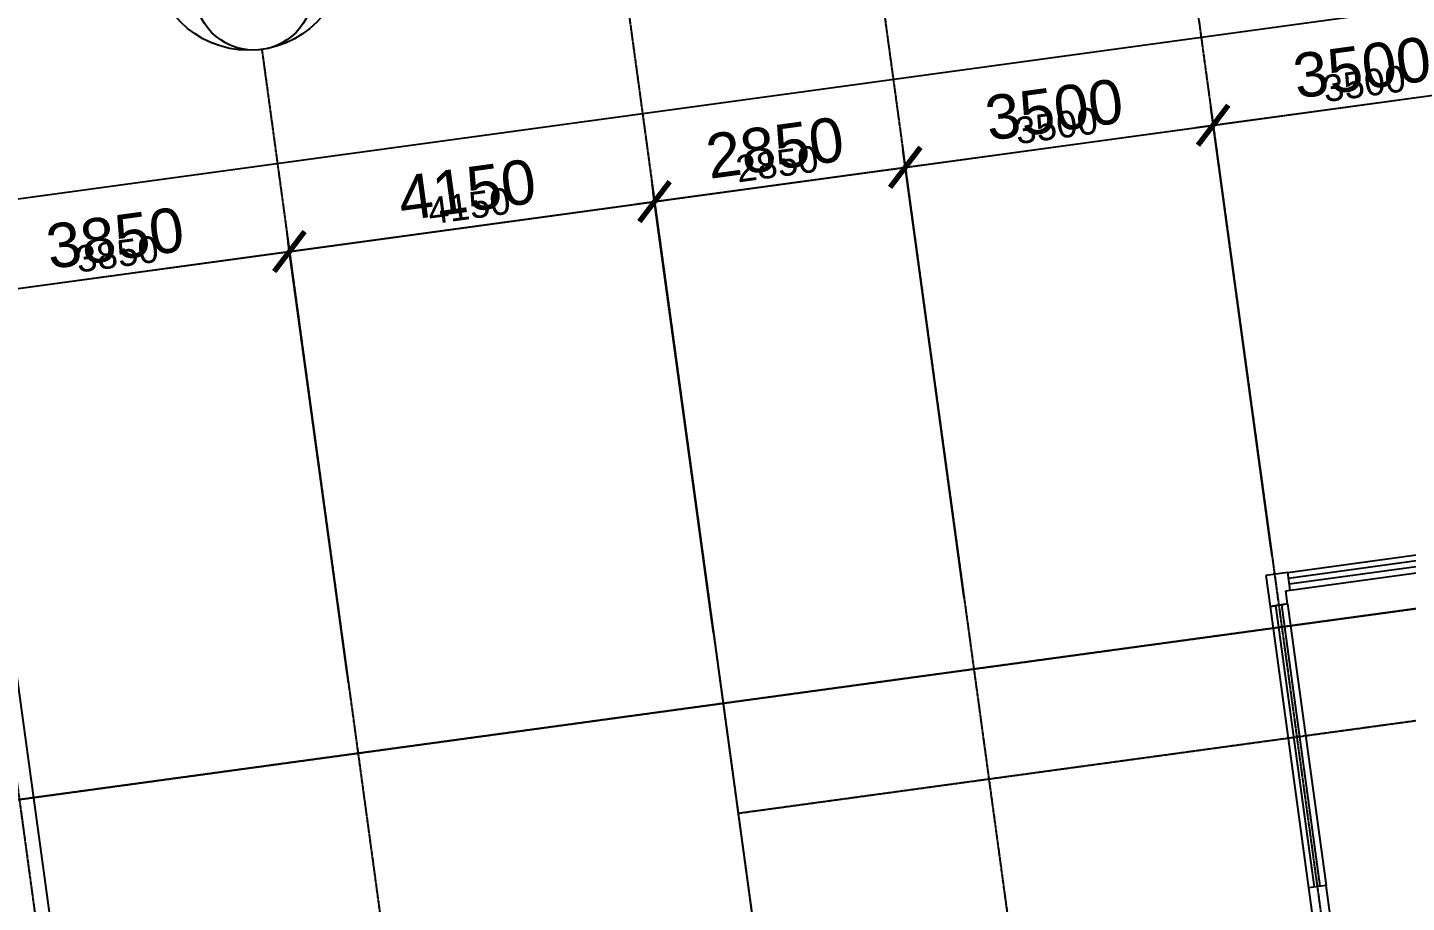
# Model space of a CAD drawing. Header units: millimetres. Extents: x -174040 to 151923, y -227569 to 142020.
# Drawn here: x -143205 to -127676, y 119833 to 129683 of the extents above; entities that cross this region are included whole.
import ezdxf

# ---------------------------------------------------------------- set-up
doc = ezdxf.new("R2010")
doc.units = ezdxf.units.MM
doc.header["$LTSCALE"] = 5
doc.linetypes.add('E-RG-1F$0$$0$DOTE', pattern=[2.42, 2, -0.2, 0.02, -0.2])
for name, color, linetype in [('A—墙体', 7, 'Continuous'), ('A—轴线、尺寸', 1, 'Continuous'), ('A—门窗', 135, 'Continuous'), ('轴线100', 1, 'Continuous')]:
    doc.layers.add(name, color=color, linetype=linetype)
doc.layers.add('E2-RI-3F$0$A-GLAZ-CWMG', color=3, linetype='Continuous', lineweight=5)
doc.layers.add('E2-RI-3F$0$A-WALL', color=7, linetype='Continuous', lineweight=5)
doc.styles.add('ARIAL', font='arial.ttf')
doc.dimstyles.new('200', dxfattribs={"dimscale": 200, "dimtxt": 2.5, "dimasz": 2, "dimexe": 1, "dimexo": 1, "dimgap": 0.8, "dimtad": 1, "dimdec": 0, "dimdsep": 46, "dimtxsty": 'ARIAL', "dimblk1": 'ARCHTICK', "dimblk2": 'ARCHTICK', "dimsah": 1, "dimcen": -0.9, "dimdle": 1, "dimclrd": 256, "dimclre": 256, "dimclrt": 40, "dimaunit": 1, "dimadec": 0, "dimazin": 0, "dimtfac": 0.35, "dimtdec": 0, "dimtix": 1, "dimtmove": 2, "dimatfit": 3, "dimldrblk": 'ARCHTICK', "dimfxl": 0, "dimtvp": 0.8, "dimtolj": 1, "dimtzin": 0, "dimarcsym": 0})
doc.dimstyles.new('副本 100', dxfattribs={"dimscale": 100, "dimtxt": 2.5, "dimasz": 2, "dimexe": 1, "dimexo": 1, "dimgap": 0.8, "dimtad": 1, "dimdec": 0, "dimdsep": 46, "dimtxsty": 'ARIAL', "dimblk1": 'ARCHTICK', "dimblk2": 'ARCHTICK', "dimsah": 1, "dimcen": -0.9, "dimdle": 1, "dimclrd": 256, "dimclre": 256, "dimclrt": 40, "dimaunit": 1, "dimadec": 0, "dimazin": 0, "dimtfac": 0.35, "dimtdec": 0, "dimtix": 1, "dimtmove": 2, "dimatfit": 3, "dimldrblk": 'ARCHTICK', "dimfxl": 0, "dimtvp": 0.8, "dimtolj": 1, "dimtzin": 0, "dimarcsym": 0})

# ---------------------------------------------------------------- blocks, each defined once
blk = doc.blocks.new('_ArchTick')
at = {"color": 0, "linetype": 'ByBlock', "const_width": 0.15}
blk.add_lwpolyline([(-0.5, -0.5), (0.5, 0.5)], dxfattribs=at)
blk = doc.blocks.new('*D214')
at = {"layer": 'A—轴线、尺寸', "linetype": 'ByBlock', "lineweight": -2}
for p, q in [((-70561, 134161), (-71063, 137831)), ((-164368, 124876), (-70838, 137660)), ((-163358, 118963), (-164197, 125101))]:
    blk.add_line(p, q, dxfattribs=at)
at = {"layer": 'Defpoints', "color": 0, "linetype": 'ByBlock'}
for p in [(-71036, 137633), (-70534, 133963), (-163331, 118765)]:
    blk.add_point(p, dxfattribs=at)
at = {"layer": 'A—轴线、尺寸', "linetype": 'ByBlock', "lineweight": -2, "xscale": 400, "yscale": 400, "zscale": 400}
for p, rotation in [((-71036, 137633), 7.783339573380966), ((-164170, 124903), 187.783339573381)]:
    blk.add_blockref('_ArchTick', p, dxfattribs=dict(at, rotation=rotation))
at = {"layer": 'A—轴线、尺寸', "color": 40, "linetype": 'ByBlock', "insert": (-117659, 131680), "char_height": 500, "attachment_point": 5, "rotation": 7.7833, "style": 'ARIAL'}
blk.add_mtext('\\A1;94000', dxfattribs=at)
blk = doc.blocks.new('*D220')
at = {"layer": 'A—轴线、尺寸', "linetype": 'ByBlock', "lineweight": -2}
for p, q in [((-139606, 122406), (-140283, 127361)), ((-144268, 126614), (-140058, 127190)), ((-143420, 121885), (-144097, 126839))]:
    blk.add_line(p, q, dxfattribs=at)
at = {"layer": 'Defpoints', "color": 0, "linetype": 'ByBlock'}
for p in [(-140256, 127162), (-139579, 122208), (-143393, 121687)]:
    blk.add_point(p, dxfattribs=at)
at = {"layer": 'A—轴线、尺寸', "linetype": 'ByBlock', "lineweight": -2, "xscale": 400, "yscale": 400, "zscale": 400}
for p, rotation in [((-140256, 127162), 7.783339573380966), ((-144070, 126641), 187.783339573381)]:
    blk.add_blockref('_ArchTick', p, dxfattribs=dict(at, rotation=rotation))
at = {"layer": 'A—轴线、尺寸', "color": 40, "linetype": 'ByBlock', "insert": (-142219, 127313), "char_height": 500, "attachment_point": 5, "rotation": 7.7833, "style": 'ARIAL'}
blk.add_mtext('\\A1;3850', dxfattribs=at)
blk = doc.blocks.new('*D221')
at = {"layer": 'A—轴线、尺寸', "linetype": 'ByBlock', "lineweight": -2}
for p, q in [((-135494, 122968), (-136171, 127923)), ((-140454, 127135), (-135946, 127752)), ((-139606, 122406), (-140283, 127361))]:
    blk.add_line(p, q, dxfattribs=at)
at = {"layer": 'Defpoints', "color": 0, "linetype": 'ByBlock'}
for p in [(-136144, 127724), (-135467, 122770), (-139579, 122208)]:
    blk.add_point(p, dxfattribs=at)
at = {"layer": 'A—轴线、尺寸', "linetype": 'ByBlock', "lineweight": -2, "xscale": 400, "yscale": 400, "zscale": 400}
for p, rotation in [((-136144, 127724), 7.783339573380966), ((-140256, 127162), 187.783339573381)]:
    blk.add_blockref('_ArchTick', p, dxfattribs=dict(at, rotation=rotation))
at = {"layer": 'A—轴线、尺寸', "color": 40, "linetype": 'ByBlock', "insert": (-138256, 127855), "char_height": 500, "attachment_point": 5, "rotation": 7.7833, "style": 'ARIAL'}
blk.add_mtext('\\A1;4150', dxfattribs=at)
blk = doc.blocks.new('*D281')
at = {"layer": 'A—轴线、尺寸', "linetype": 'ByBlock', "lineweight": -2}
for p, q in [((-125735, 124302), (-126412, 129257)), ((-130051, 128557), (-126187, 129086)), ((-129202, 123828), (-129880, 128783))]:
    blk.add_line(p, q, dxfattribs=at)
at = {"layer": 'Defpoints', "color": 0, "linetype": 'ByBlock'}
for p in [(-126385, 129058), (-125708, 124104), (-129175, 123630)]:
    blk.add_point(p, dxfattribs=at)
at = {"layer": 'A—轴线、尺寸', "linetype": 'ByBlock', "lineweight": -2, "xscale": 400, "yscale": 400, "zscale": 400}
for p, rotation in [((-126385, 129058), 7.783339573380966), ((-129853, 128584), 187.783339573381)]:
    blk.add_blockref('_ArchTick', p, dxfattribs=dict(at, rotation=rotation))
at = {"layer": 'A—轴线、尺寸', "color": 40, "linetype": 'ByBlock', "insert": (-128175, 129233), "char_height": 500, "attachment_point": 5, "rotation": 7.7833, "style": 'ARIAL'}
blk.add_mtext('\\A1;3500', dxfattribs=at)
blk = doc.blocks.new('*D289')
at = {"layer": 'A—轴线、尺寸', "linetype": 'ByBlock', "lineweight": -2}
for p, q in [((-132670, 123354), (-133347, 128309)), ((-136342, 127697), (-133122, 128138)), ((-135494, 122968), (-136171, 127923))]:
    blk.add_line(p, q, dxfattribs=at)
at = {"layer": 'Defpoints', "color": 0, "linetype": 'ByBlock'}
for p in [(-133320, 128110), (-132643, 123156), (-135467, 122770)]:
    blk.add_point(p, dxfattribs=at)
at = {"layer": 'A—轴线、尺寸', "linetype": 'ByBlock', "lineweight": -2, "xscale": 400, "yscale": 400, "zscale": 400}
for p, rotation in [((-133320, 128110), 7.783339573380966), ((-136144, 127724), 187.783339573381)]:
    blk.add_blockref('_ArchTick', p, dxfattribs=dict(at, rotation=rotation))
at = {"layer": 'A—轴线、尺寸', "color": 40, "linetype": 'ByBlock', "insert": (-134788, 128329), "char_height": 500, "attachment_point": 5, "rotation": 7.7833, "style": 'ARIAL'}
blk.add_mtext('\\A1;2850', dxfattribs=at)
blk = doc.blocks.new('*D290')
at = {"layer": 'A—轴线、尺寸', "linetype": 'ByBlock', "lineweight": -2}
for p, q in [((-129202, 123828), (-129880, 128783)), ((-133518, 128083), (-129654, 128612)), ((-132670, 123354), (-133347, 128309))]:
    blk.add_line(p, q, dxfattribs=at)
at = {"layer": 'Defpoints', "color": 0, "linetype": 'ByBlock'}
for p in [(-129853, 128584), (-129175, 123630), (-132643, 123156)]:
    blk.add_point(p, dxfattribs=at)
at = {"layer": 'A—轴线、尺寸', "linetype": 'ByBlock', "lineweight": -2, "xscale": 400, "yscale": 400, "zscale": 400}
for p, rotation in [((-129853, 128584), 7.783339573380966), ((-133320, 128110), 187.783339573381)]:
    blk.add_blockref('_ArchTick', p, dxfattribs=dict(at, rotation=rotation))
at = {"layer": 'A—轴线、尺寸', "color": 40, "linetype": 'ByBlock', "insert": (-131643, 128759), "char_height": 500, "attachment_point": 5, "rotation": 7.7833, "style": 'ARIAL'}
blk.add_mtext('\\A1;3500', dxfattribs=at)
blk = doc.blocks.new('E2-RI-3F$0$rexz')
at = {"layer": 'A—门窗'}
for p, q in [((-10814173, 7616307), (-10817373, 7616307)), ((-10817373, 7616240), (-10814173, 7616240)), ((-10817373, 7616174), (-10814173, 7616174)), ((-10814173, 7616107), (-10817373, 7616107))]:
    blk.add_line(p, q, dxfattribs=at)
at = {"layer": 'E2-RI-3F$0$A-WALL', "lineweight": 13}
for p, q in [((-10817373, 7616107), (-10817373, 7616307)), ((-10817373, 7616107), (-10817373, 7616307)), ((-10814173, 7616307), (-10814173, 7616107)), ((-10814173, 7616107), (-10814173, 7616307))]:
    blk.add_line(p, q, dxfattribs=at)
blk = doc.blocks.new('*D484')
at = {"layer": 'Defpoints', "color": 0, "linetype": 'ByBlock'}
for p in [(-191553, 138153), (-190741, 132208), (-287742, 118238, 0)]:
    blk.add_point(p, dxfattribs=at)
at = {"layer": '轴线100', "linetype": 'ByBlock', "lineweight": -2}
for p, q in [((-190754, 132307), (-191567, 138252)), ((-288749, 124868), (-191454, 138167)), ((-287756, 118338), (-288664, 124981))]:
    blk.add_line(p, q, dxfattribs=at)
at = {"layer": '轴线100', "linetype": 'ByBlock', "lineweight": -2, "xscale": 200, "yscale": 200, "zscale": 200}
for p, rotation in [((-191553, 138153), 7.783339565832659), ((-288650, 124881), 187.7833395658326)]:
    blk.add_blockref('_ArchTick', p, dxfattribs=dict(at, rotation=rotation))
at = {"layer": '轴线100', "color": 40, "linetype": 'ByBlock', "insert": (-240133, 131748), "char_height": 300, "attachment_point": 5, "rotation": 7.7833, "style": 'ARIAL'}
blk.add_mtext('\\A1;98000', dxfattribs=at)
blk = doc.blocks.new('*D490')
at = {"layer": 'Defpoints', "color": 0, "linetype": 'ByBlock'}
for p in [(-260773, 127683), (-260096, 122728), (-263910, 122207)]:
    blk.add_point(p, dxfattribs=at)
at = {"layer": '轴线100', "linetype": 'ByBlock', "lineweight": -2}
for p, q in [((-264687, 127148), (-260674, 127696)), ((-260109, 122827), (-260787, 127782)), ((-263924, 122306), (-264601, 127260))]:
    blk.add_line(p, q, dxfattribs=at)
at = {"layer": '轴线100', "linetype": 'ByBlock', "lineweight": -2, "xscale": 200, "yscale": 200, "zscale": 200}
for p, rotation in [((-260773, 127683), 7.783339565832659), ((-264588, 127161), 187.7833395658326)]:
    blk.add_blockref('_ArchTick', p, dxfattribs=dict(at, rotation=rotation))
at = {"layer": '轴线100', "color": 40, "linetype": 'ByBlock', "insert": (-262712, 127653), "char_height": 300, "attachment_point": 5, "rotation": 7.7833, "style": 'ARIAL'}
blk.add_mtext('\\A1;3850', dxfattribs=at)
blk = doc.blocks.new('*D491')
at = {"layer": 'Defpoints', "color": 0, "linetype": 'ByBlock'}
for p in [(-256661, 128245), (-255984, 123290), (-260096, 122728)]:
    blk.add_point(p, dxfattribs=at)
at = {"layer": '轴线100', "linetype": 'ByBlock', "lineweight": -2}
for p, q in [((-255998, 123389), (-256675, 128344)), ((-260872, 127669), (-256562, 128258)), ((-260109, 122827), (-260787, 127782))]:
    blk.add_line(p, q, dxfattribs=at)
at = {"layer": '轴线100', "linetype": 'ByBlock', "lineweight": -2, "xscale": 200, "yscale": 200, "zscale": 200}
for p, rotation in [((-256661, 128245), 7.783339565832659), ((-260773, 127683), 187.7833395658326)]:
    blk.add_blockref('_ArchTick', p, dxfattribs=dict(at, rotation=rotation))
at = {"layer": '轴线100', "color": 40, "linetype": 'ByBlock', "insert": (-258749, 128195), "char_height": 300, "attachment_point": 5, "rotation": 7.7833, "style": 'ARIAL'}
blk.add_mtext('\\A1;4150', dxfattribs=at)
blk = doc.blocks.new('*D552')
at = {"layer": 'Defpoints', "color": 0, "linetype": 'ByBlock'}
for p in [(-246902, 129579), (-246225, 124624), (-249693, 124150)]:
    blk.add_point(p, dxfattribs=at)
at = {"layer": '轴线100', "linetype": 'ByBlock', "lineweight": -2}
for p, q in [((-246238, 124723), (-246916, 129678)), ((-250469, 129091), (-246803, 129592)), ((-249706, 124249), (-250383, 129204))]:
    blk.add_line(p, q, dxfattribs=at)
at = {"layer": '轴线100', "linetype": 'ByBlock', "lineweight": -2, "xscale": 200, "yscale": 200, "zscale": 200}
for p, rotation in [((-246902, 129579), 7.783339565832659), ((-250370, 129105), 187.7833395658326)]:
    blk.add_blockref('_ArchTick', p, dxfattribs=dict(at, rotation=rotation))
at = {"layer": '轴线100', "color": 40, "linetype": 'ByBlock', "insert": (-248668, 129573), "char_height": 300, "attachment_point": 5, "rotation": 7.7833, "style": 'ARIAL'}
blk.add_mtext('\\A1;3500', dxfattribs=at)
blk = doc.blocks.new('*D564')
at = {"layer": 'Defpoints', "color": 0, "linetype": 'ByBlock'}
for p in [(-253838, 128631), (-253160, 123676), (-255984, 123290)]:
    blk.add_point(p, dxfattribs=at)
at = {"layer": '轴线100', "linetype": 'ByBlock', "lineweight": -2}
for p, q in [((-256760, 128231), (-253738, 128644)), ((-253174, 123775), (-253851, 128730)), ((-255998, 123389), (-256675, 128344))]:
    blk.add_line(p, q, dxfattribs=at)
at = {"layer": '轴线100', "linetype": 'ByBlock', "lineweight": -2, "xscale": 200, "yscale": 200, "zscale": 200}
for p, rotation in [((-253838, 128631), 7.783339565832659), ((-256661, 128245), 187.7833395658326)]:
    blk.add_blockref('_ArchTick', p, dxfattribs=dict(at, rotation=rotation))
at = {"layer": '轴线100', "color": 40, "linetype": 'ByBlock', "insert": (-255281, 128669), "char_height": 300, "attachment_point": 5, "rotation": 7.7833, "style": 'ARIAL'}
blk.add_mtext('\\A1;2850', dxfattribs=at)
blk = doc.blocks.new('*D565')
at = {"layer": 'Defpoints', "color": 0, "linetype": 'ByBlock'}
for p in [(-250370, 129105), (-249693, 124150), (-253160, 123676)]:
    blk.add_point(p, dxfattribs=at)
at = {"layer": '轴线100', "linetype": 'ByBlock', "lineweight": -2}
for p, q in [((-249706, 124249), (-250383, 129204)), ((-253937, 128617), (-250271, 129118)), ((-253174, 123775), (-253851, 128730))]:
    blk.add_line(p, q, dxfattribs=at)
at = {"layer": '轴线100', "linetype": 'ByBlock', "lineweight": -2, "xscale": 200, "yscale": 200, "zscale": 200}
for p, rotation in [((-250370, 129105), 7.783339565832659), ((-253838, 128631), 187.7833395658326)]:
    blk.add_blockref('_ArchTick', p, dxfattribs=dict(at, rotation=rotation))
at = {"layer": '轴线100', "color": 40, "linetype": 'ByBlock', "insert": (-252135, 129099), "char_height": 300, "attachment_point": 5, "rotation": 7.7833, "style": 'ARIAL'}
blk.add_mtext('\\A1;3500', dxfattribs=at)
blk = doc.blocks.new('A$C1C9D1350')
at = {"layer": '轴线100', "linetype": 'E-RG-1F$0$$0$DOTE'}
for p, q in [((-187649.8, 131919.8), (-292566.8, 117579.1)), ((-250680.8, 131379.6), (-246187.8, 98508.5)), ((-254148.6, 130905.6), (-249655.5, 98034.5)), ((-187480.5, 130681.3), (-255719.5, 121354)), ((-256972.3, 130519.6), (-252479.3, 97648.5)), ((-261084.1, 129957.6), (-256591, 97086.5)), ((-264898.6, 129436.2), (-260969.7, 100692.7)), ((-256604.2, 127827.5), (-255143.8, 117143.2))]:
    blk.add_line(p, q, dxfattribs=at)
at = {"layer": '轴线100', "linetype": 'ByBlock'}
blk.add_circle((-261174.3, 130618.1), 666.7, dxfattribs=at)
for base, p1, p2, picture, middle in [((-191553.4, 138153.3), (-287742.2, 118238.5, 0), (-190740.7, 132208.2), '*D484', (-240133.4, 131748.4)), ((-246902.1, 129578.5), (-249692.6, 124150.2), (-246224.9, 124624.2), '*D552', (-248667.5, 129572.6)), ((-250369.8, 129104.5), (-253160.4, 123676.2), (-249692.6, 124150.2), '*D565', (-252135.3, 129098.6)), ((-253837.5, 128630.5), (-255984.1, 123290.3), (-253160.3, 123676.2), '*D564', (-255281, 128668.6)), ((-256661.3, 128244.5), (-260095.9, 122728.2), (-255984.1, 123290.3), '*D491', (-258748.8, 128194.6)), ((-260773, 127682.6), (-263910.4, 122206.9), (-260095.8, 122728.3), '*D490', (-262711.9, 127653))]:
    dim = blk.add_linear_dim(base=base, p1=p1, p2=p2, angle=7.78334, dimstyle='副本 100', override={"dimtxt": 3}, dxfattribs=at)
    dim.commit()
    dim.dimension.update_dxf_attribs({"geometry": picture, "text_midpoint": middle})

msp = doc.modelspace()

# ---------------------------------------------------------------- linework, layer by layer
at = {"layer": 'A—墙体'}
for p, q in [((-129013.1, 123546.8), (-129259.8, 123513.1)), ((-129259.8, 123513.1), (-129212.4, 123166.3)), ((-128986.1, 123348.7), (-129013.1, 123546.8)), ((-129034.5, 123342), (-128986.1, 123348.7)), ((-129014.2, 123193.4), (-129034.5, 123342)), ((-143396.9, 122898.5), (-142624.3, 117245.6)), ((-128779.1, 119995.8), (-128664, 119153.7)), ((-128452.3, 119081.7), (-128581, 120022.9)), ((-128046.1, 116109.4), (-128581, 120022.9))]:
    msp.add_line(p, q, dxfattribs=at)
at = {"layer": 'A—轴线、尺寸', "linetype": 'E-RG-1F$0$$0$DOTE'}
for p, q in [((-55727.7, 132958.6), (-129079.9, 122932.3)), ((-130163.5, 130859.4), (-128511.1, 118771)), ((-133631.2, 130385.4), (-131978.9, 118297)), ((-136455, 129999.4), (-134423.4, 115136.8)), ((-140566.7, 129437.4), (-138914.4, 117349)), ((-144381.3, 128916), (-142728.9, 116827.6)), ((-123782.3, 123656.5), (-172049.7, 117058.9))]:
    msp.add_line(p, q, dxfattribs=at)
at = {"layer": 'A—轴线、尺寸', "linetype": 'ByBlock'}
msp.add_circle((-140713.4, 130510.8), 1083.3, dxfattribs=at)
at = {"layer": 'A—门窗'}
for p, q in [((-129212.4, 123166.3), (-129014.2, 123193.4)), ((-129014.2, 123193.4), (-129212.4, 123166.3)), ((-129212.4, 123166.3), (-128779.1, 119995.8)), ((-128713.1, 120004.8), (-129146.3, 123175.4)), ((-128647, 120013.9), (-129080.3, 123184.4)), ((-129014.2, 123193.4), (-128581, 120022.9)), ((-128581, 120022.9), (-128779.1, 119995.8))]:
    msp.add_line(p, q, dxfattribs=at)
at = {"layer": 'E2-RI-3F$0$A-GLAZ-CWMG'}
msp.add_line((-128581, 120022.9), (-128779.1, 119995.8), dxfattribs=at)

# ---------------------------------------------------------------- block references
at = {"layer": 'A—门窗', "rotation": 187.7833395724209}
msp.add_blockref('E2-RI-3F$0$rexz', (-11874988.1, 6204952.8), dxfattribs=at)
at = {"layer": '轴线100'}
msp.add_blockref('A$C1C9D1350', (120517.4, -520.6), dxfattribs=at)

# ---------------------------------------------------------------- dimensions: what is measured, and where the dimension line sits
at = {"layer": 'A—轴线、尺寸', "linetype": 'ByBlock'}
for base, p1, p2, picture, middle in [((-71036.1, 137633.2), (-163331.1, 118765.2), (-70534.4, 133962.6), '*D214', (-117659.3, 131679.5)), ((-126384.7, 129058.4), (-129175.3, 123630.1), (-125707.6, 124104.1), '*D281', (-128174.9, 129233.1)), ((-129852.5, 128584.4), (-132643.1, 123156.1), (-129175.3, 123630.1), '*D290', (-131642.6, 128759.1)), ((-133320.3, 128110.4), (-135466.8, 122770.2), (-132643.1, 123156.1), '*D289', (-134788.4, 128328.9)), ((-136144, 127724.5), (-139578.6, 122208.2), (-135466.8, 122770.2), '*D221', (-138256.1, 127854.9)), ((-140255.8, 127162.4), (-143393.1, 121686.8), (-139578.6, 122208.2), '*D220', (-142219.3, 127313.4))]:
    dim = msp.add_linear_dim(base=base, p1=p1, p2=p2, angle=7.78334, dimstyle='200', dxfattribs=at)
    dim.commit()
    dim.dimension.update_dxf_attribs({"geometry": picture, "text_midpoint": middle})

doc.saveas('drawing.dxf')
